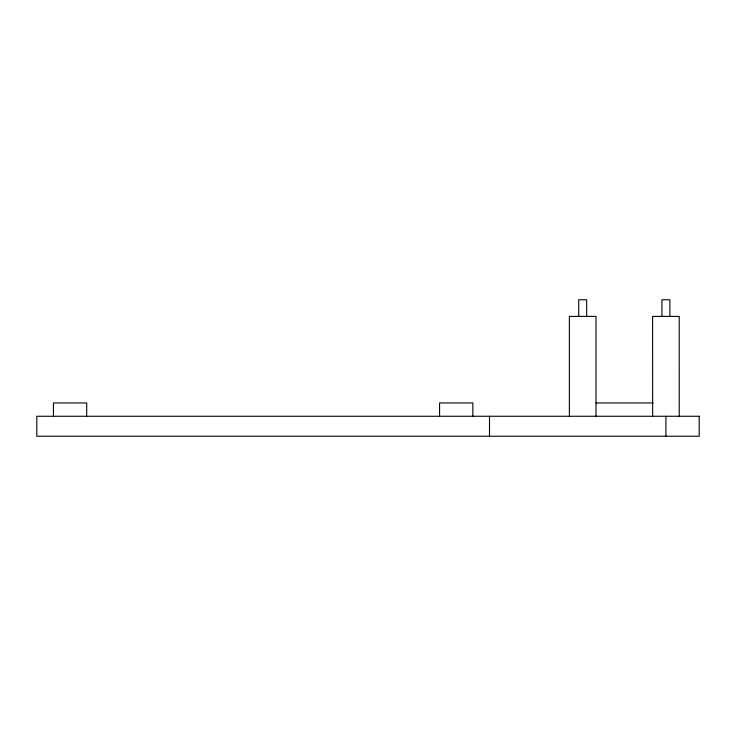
<?xml version="1.0" encoding="UTF-8"?>
<svg xmlns="http://www.w3.org/2000/svg" width="736" height="736" viewBox="0 0 736 736"><rect width="100%" height="100%" fill="white"/><g stroke="black" fill="none" stroke-linecap="round" stroke-linejoin="round"><path stroke-width="1.1" d="M596.004 402.951L653.209 402.951M679.218 416.263L679.227 316.406L652.602 316.406L652.657 416.263M669.88 316.406L669.88 299.764L661.949 299.764L661.949 316.406M665.914 416.263L665.914 436.236M596.004 416.263L596.004 316.406L569.379 316.406L569.379 416.263M586.666 316.406L586.666 299.764L578.735 299.764L578.735 316.406M489.495 416.263L489.495 436.236M472.852 416.263L472.852 402.951L439.567 402.951L439.567 416.263M86.664 416.263L86.728 402.951L53.443 402.951L53.452 416.263M699.2 416.263L36.8 416.263L36.8 436.236L699.2 436.236L699.2 416.263"/></g></svg>
